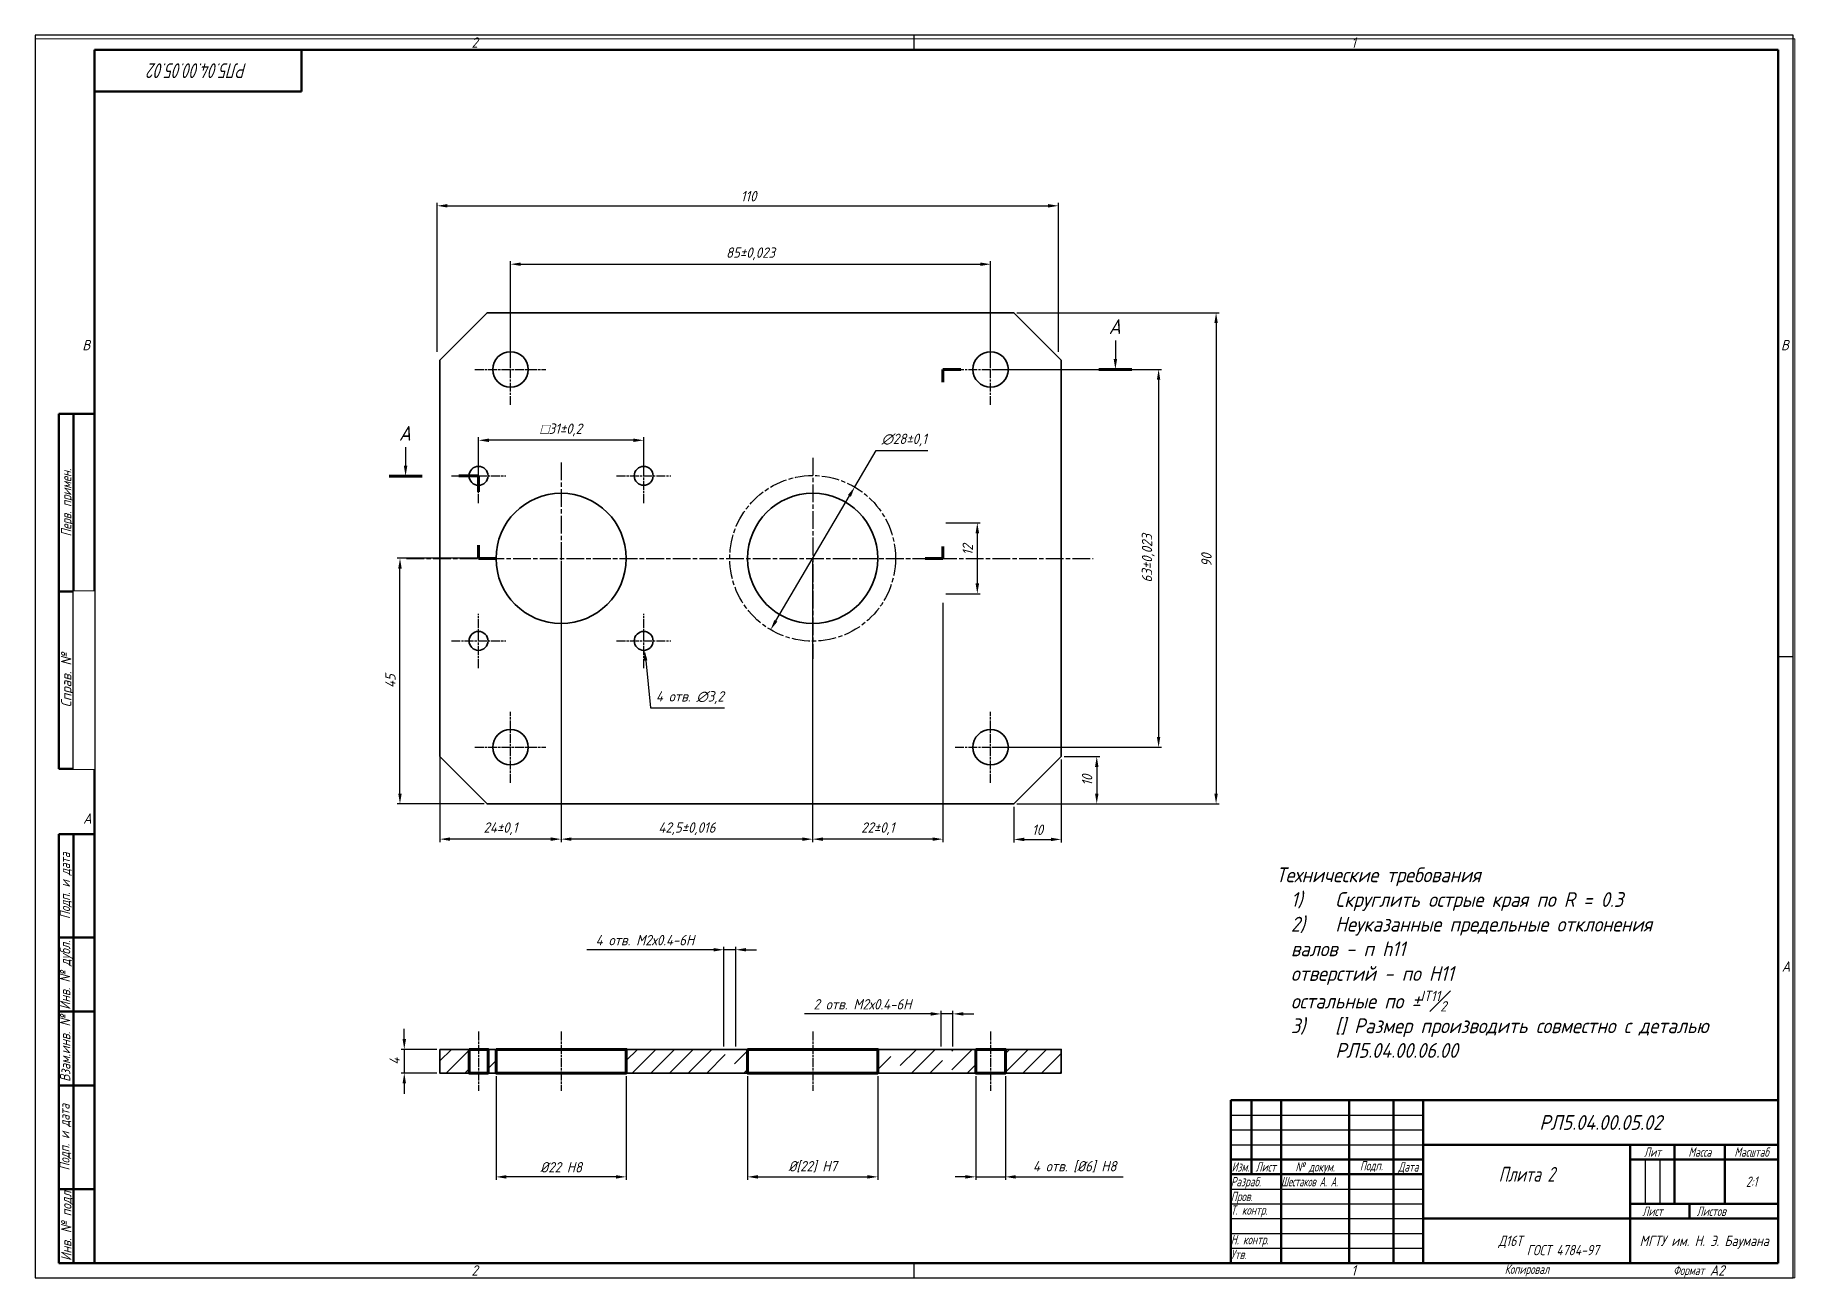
# Paper-space layout 'Лист1' of a CAD drawing. Header units: millimetres. Extents: x 0 to 595, y 0 to 420.
# The model-space entities are those that its viewports show. They can reach past a viewport. Long polylines and large blocks are cut down to what shows.
import ezdxf
from ezdxf.enums import TextEntityAlignment as Align

# ---------------------------------------------------------------- set-up
doc = ezdxf.new("R2010")
doc.units = ezdxf.units.MM
doc.set_wipeout_variables(frame=1)
doc.linetypes.add('AM_ISO08W050', pattern=[18, 12, -1.5, 3, -1.5])
doc.linetypes.add('AM_ISO08W050x2', pattern=[9, 6, -0.75, 1.5, -0.75])
for name, color, linetype, lineweight in [('AM_5', 3, 'Continuous', 25), ('AM_7', 4, 'AM_ISO08W050', 25), ('AM_8', 1, 'Continuous', 25), ('AM_BOR', 7, 'Continuous', 50), ('основные', 7, 'Continuous', 35), ('оч жирные', 7, 'Continuous', 70)]:
    doc.layers.add(name, color=color, linetype=linetype, lineweight=lineweight)
doc.layers.add('AM_VIEWS', color=1, linetype='Continuous', lineweight=25, plot=False)
doc.styles.add('ACGOSTTS', font='geniso.shx', dxfattribs={"oblique": 15})
doc.styles.get("Standard").update_dxf_attribs({"font": 'geniso.shx', "oblique": 15})
doc.dimstyles.new('AM_GOST$0', dxfattribs={"dimtxt": 3.5, "dimasz": 3.5, "dimexe": 1, "dimexo": 1, "dimgap": 1.5, "dimtad": 1, "dimtoh": 1, "dimtxsty": 'Standard', "dimcen": 0, "dimclrd": 256, "dimclre": 256, "dimclrt": 2, "dimadec": 0, "dimazin": 2, "dimtp": 0.1, "dimtm": 0.1, "dimtfac": 0.71, "dimtmove": 0, "dimatfit": 3, "dimfxl": 1, "dimtolj": 1, "dimlwd": -1, "dimlwe": -1, "dimarcsym": 1})
doc.dimstyles.new('AM_GOST$3', dxfattribs={"dimtxt": 3.5, "dimasz": 3.5, "dimexe": 1, "dimexo": 1, "dimgap": 1.5, "dimtad": 1, "dimtoh": 1, "dimtxsty": 'Standard', "dimcen": 0, "dimclrd": 256, "dimclre": 256, "dimclrt": 2, "dimadec": 0, "dimazin": 2, "dimtp": 0.1, "dimtm": 0.1, "dimtfac": 0.71, "dimtdec": 3, "dimtofl": 0, "dimtmove": 0, "dimatfit": 2, "dimfxl": 1, "dimtolj": 1, "dimlwd": -1, "dimlwe": -1, "dimarcsym": 1})

# ---------------------------------------------------------------- blocks, each defined once
blk = doc.blocks.new('GOST_A2_LANDSCAPE')
at = {"layer": 'AM_BOR', "color": 1, "lineweight": 25}
for p, q in [((594, 420), (0, 420)), ((0, 420), (0, 0)), ((297, 415), (297, 420)), ((594, 0), (594, 420)), ((15, 210), (20, 210)), ((589, 210), (594, 210)), ((0, 0), (594, 0)), ((297, 0), (297, 5))]:
    blk.add_line(p, q, dxfattribs=at)
at = {"layer": 'AM_BOR', "color": 7, "lineweight": 50}
for p, q in [((589, 415), (20, 415)), ((20, 415), (20, 5)), ((589, 5), (589, 415)), ((20, 5), (589, 5))]:
    blk.add_line(p, q, dxfattribs=at)
at = {"layer": 'AM_BOR', "color": 1, "lineweight": 25, "style": 'ACGOSTTS', "oblique": 15}
for s, p in [('2', (148.5, 417.5)), ('1', (445.5, 417.5)), ('2', (148.5, 2.5)), ('1', (445.5, 2.5))]:
    blk.add_text(s, height=3.5, dxfattribs=at).set_placement(p, align=Align.MIDDLE_CENTER)
for s, p in [('B', (15.93, 313.5)), ('B', (589.93, 313.5)), ('A', (16.21, 153.5)), ('A', (590.21, 103.5))]:
    blk.add_text(s, height=3.5, dxfattribs=at).set_placement(p)
blk = doc.blocks.new('GOST_FORM1')
at = {"layer": 'AM_BOR', "color": 7, "lineweight": 50}
for p, q in [((-185, 0), (-185, 55)), ((-185, 55), (0, 55)), ((-178, 55), (-178, 30)), ((-168, 55), (-168, 0)), ((-145, 55), (-145, 0)), ((-130, 55), (-130, 0)), ((-120, 55), (-120, 0)), ((0, 55), (0, 0)), ((-120, 40), (0, 40)), ((-50, 40), (-50, 0)), ((-35, 40), (-35, 20)), ((-18, 40), (-18, 20)), ((-185, 35), (-120, 35)), ((-185, 30), (-120, 30)), ((-50, 35), (0, 35)), ((-50, 20), (0, 20)), ((-30, 20), (-30, 15)), ((-120, 15), (0, 15)), ((0, 0), (-185, 0))]:
    blk.add_line(p, q, dxfattribs=at)
at = {"layer": 'AM_BOR', "color": 1, "lineweight": 25}
for p, q in [((-185, 50), (-120, 50)), ((-185, 45), (-120, 45)), ((-185, 40), (-120, 40)), ((-45, 35), (-45, 20)), ((-40, 35), (-40, 20)), ((-185, 25), (-120, 25)), ((-185, 20), (-120, 20)), ((-185, 15), (-120, 15)), ((-185, 10), (-120, 10)), ((-185, 5), (-120, 5))]:
    blk.add_line(p, q, dxfattribs=at)
at = {"layer": 'AM_BOR', "color": 1, "lineweight": 25, "style": 'ACGOSTTS', "oblique": 15, "width": 0.8}
for s, p in [('Лит', (-42.5, 37.5)), ('Масса', (-26.5, 37.5)), ('Масштаб', (-9, 37.5)), ('Изм.', (-181.7, 32.5)), ('Лист', (-173.2, 32.5)), ('№ докум.', (-156.5, 32.5)), ('Подп.', (-137.5, 32.9)), ('Дата', (-125, 32.5)), ('Лист', (-42.5, 17.5)), ('Листов', (-22.62, 17.5)), ('Копировал', (-84.92, -2.1))]:
    blk.add_text(s, height=3.17, dxfattribs=at).set_placement(p, align=Align.MIDDLE_CENTER)
for s, p in [('Разраб.', (-185, 27.5)), ('Пров.', (-185, 22.5)), ('Т. контр.', (-185, 17.9)), ('Н. контр.', (-185, 7.9)), ('Утв.', (-185, 2.9))]:
    blk.add_text(s, height=3.17, dxfattribs=at).set_placement(p, align=Align.MIDDLE_LEFT)
blk.add_text('Формат', height=3.17, dxfattribs=at).set_placement((-25, -2.5), align=Align.MIDDLE_RIGHT)
at = {"layer": 'AM_BOR', "color": 2, "lineweight": 25, "style": 'ACGOSTTS', "oblique": 15}
for tag, height, p in [('GEN-TITLE-PARTNO{23}', 5, (-60, 47.5)), ('GEN-TITLE-CMPNY{13}', 3.5, (-25, 7.5))]:
    blk.add_attdef(tag, text='', height=height, dxfattribs=at).set_placement(p, align=Align.MIDDLE_CENTER)
at = {"layer": 'AM_BOR', "color": 2, "lineweight": 25, "style": 'ACGOSTTS', "oblique": 15, "width": 0.8}
for tag, height, p in [('GEN-TITLE-DES1{13}', 5, (-85, 30)), ('GEN-TITLE-LIT1{1}', 3.5, (-47.9, 27.5)), ('GEN-TITLE-LIT2{1.1}', 3.5, (-42.9, 27.5)), ('GEN-TITLE-LIT3{1.1}', 3.5, (-37.9, 27.5)), ('GEN-TITLE-WT{4}', 3.5, (-27, 27.5)), ('GEN-TITLE-SCA{6}', 3.5, (-9, 27.5)), ('GEN-TITLE-DES2{21}', 3.17, (-85, 19.5)), ('GEN-TITLE-SHEET{2.2}', 3.17, (-34.5, 17.5)), ('GEN-TITLE-NUMSHTS{5}', 3.17, (-9.12, 17.5))]:
    blk.add_attdef(tag, text='', height=height, dxfattribs=at).set_placement(p, align=Align.MIDDLE_CENTER)
at = {"layer": 'AM_BOR', "color": 2, "lineweight": 25, "style": 'ACGOSTTS', "oblique": 15}
for tag, height, width, p in [('GEN-TITLE-NAME{6.5}', 3.17, 0.8, (-168, 27.5)), ('GEN-TITLE-CHKM{6.5}', 3.17, 0.8, (-168, 22.5)), ('GEN-TITLE-ENG{6.5}', 3.17, 0.8, (-168, 17.5)), ('GEN-TITLE-AUTH{6.5}', 3.17, 0.8, (-168, 12.5)), ('GEN-TITLE-APPD{6.5}', 3.17, 0.8, (-168, 7.5)), ('GEN-TITLE-MAT2{9}', 3.5, 0.9, (-85, 9.25)), ('GEN-TITLE-MAT3{9}', 3.5, 0.9, (-85, 4.37)), ('GEN-TITLE-APPM{6.5}', 3.17, 0.8, (-168, 2.5))]:
    blk.add_attdef(tag, text='', height=height, dxfattribs=dict(at, width=width)).set_placement(p, align=Align.MIDDLE_LEFT)
at = {"layer": 'AM_BOR', "color": 1, "lineweight": 25, "style": 'ACGOSTTS', "oblique": 15, "width": 0.8}
blk.add_attdef('GEN-TITLE-AUTHT{5}', text='', height=3.17, dxfattribs=at).set_placement((-185, 12.9), align=Align.MIDDLE_LEFT)
at = {"layer": 'AM_BOR', "color": 2, "lineweight": 25, "style": 'ACGOSTTS', "oblique": 15, "width": 0.9}
blk.add_attdef('GEN-TITLE-MAT1{9}', text='', height=3.5, dxfattribs=at).set_placement((-86.5, 7.5), align=Align.MIDDLE_RIGHT)
at = {"layer": 'AM_BOR', "color": 2, "lineweight": 25, "style": 'ACGOSTTS', "oblique": 15}
blk.add_attdef('GEN-TITLE-SIZ{15.7}', text='', height=3.5, dxfattribs=at).set_placement((-23.1, -2.5), align=Align.MIDDLE_LEFT)
blk = doc.blocks.new('GOST_EXT12')
at = {"layer": 'AM_BOR', "color": 7, "lineweight": 50, "ltscale": 0.3}
for p, q in [((0, 287), (-12, 287)), ((-12, 287), (-12, 167)), ((-7, 167), (-7, 287)), ((0, 167), (0, 287)), ((-12, 227), (0, 227)), ((-12, 167), (0, 167))]:
    blk.add_line(p, q, dxfattribs=at)
at = {"layer": 'AM_BOR', "color": 7, "lineweight": 50}
for p, q in [((0, 145), (-12, 145)), ((-12, 145), (-12, 110)), ((-12, 0), (-12, 145)), ((-7, 0), (-7, 145)), ((0, 145), (0, 0)), ((0, 110), (-12, 110)), ((-12, 110), (-12, 85)), ((0, 85), (-12, 85)), ((-12, 85), (-12, 60)), ((0, 60), (-12, 60)), ((-12, 60), (-12, 25)), ((0, 25), (-12, 25)), ((-12, 25), (-12, 0)), ((0, 0), (-12, 0))]:
    blk.add_line(p, q, dxfattribs=at)
at = {"layer": 'AM_BOR', "color": 1, "lineweight": 25, "style": 'ACGOSTTS', "oblique": 15}
for s, width, p in [('Перв. примен.', 0.821392, (-9.5, 257)), ('Подп. и дата', 0.842977, (-9.95, 127.5)), ('Инв. № дубл.', 0.891828, (-9.9, 97.31)), ('Взам.инв. №', 0.899981, (-9.9, 72.5)), ('Подп. и дата', 0.842977, (-10.13, 42.5)), ('Инв. № подл', 0.910904, (-9.5, 12.5))]:
    blk.add_text(s, height=3.5, rotation=90, dxfattribs=dict(at, width=width)).set_placement(p, align=Align.MIDDLE_CENTER)
blk.add_text('Справ. №', height=3.5, rotation=90, dxfattribs=at).set_placement((-9.5, 197), align=Align.MIDDLE_CENTER)
at = {"layer": 'AM_BOR', "color": 2, "lineweight": 25, "style": 'ACGOSTTS', "oblique": 15, "width": 0.8}
for tag, p in [('GEN-TITLE-FREF{16}', (-3.5, 257)), ('GEN-TITLE-RPARTNO{16}', (-3.5, 197)), ('GEN-TITLE-SDT2{10}', (-3.5, 127.5)), ('GEN-TITLE-CSTKN{7}', (-3.5, 97.5)), ('GEN-TITLE-RSTKN{7}', (-3.5, 72.5)), ('GEN-TITLE-SDT1{10}', (-3.5, 42.5)), ('GEN-TITLE-STKN{7}', (-3.5, 12.5))]:
    blk.add_attdef(tag, text='', height=3.17, rotation=90, dxfattribs=at).set_placement(p, align=Align.MIDDLE_CENTER)
blk.add_wipeout([(-7, 227), (-7, 167), (0, 167), (0, 227)])
blk = doc.blocks.new('GOST_EXT3_L')
at = {"layer": 'AM_BOR', "color": 7, "lineweight": 50}
for p, q in [((0, 0), (70, 0)), ((0, -14), (0, 0)), ((70, 0), (70, -14)), ((70, -14), (0, -14))]:
    blk.add_line(p, q, dxfattribs=at)
at = {"layer": 'AM_BOR', "color": 2, "lineweight": 25, "style": 'ACGOSTTS', "oblique": 15, "width": 0.8}
blk.add_attdef('GEN-TITLE-PARTNO{11.7}', text='', height=5, rotation=180, dxfattribs=at).set_placement((35, -7), align=Align.MIDDLE_CENTER)
blk = doc.blocks.new('*D21')
at = {"layer": 'AM_5', "linetype": 'ByBlock', "transparency": 16777216}
for p, q in [((331.72, 326.18), (400.04, 326.18)), ((399.04, 322.68), (399.04, 163.68)), ((331.72, 160.18), (400.04, 160.18))]:
    blk.add_line(p, q, dxfattribs=at)
at = {"layer": 'AM_5', "transparency": 16777216}
for points in [[(398.46, 322.68), (399.63, 322.68), (399.04, 326.18)], [(398.46, 163.68), (399.63, 163.68), (399.04, 160.18)]]:
    blk.add_solid(points, dxfattribs=at)
at = {"layer": 'Defpoints', "color": 0, "transparency": 16777216}
for p in [(330.72, 326.18), (330.72, 160.18), (399.04, 160.18)]:
    blk.add_point(p, dxfattribs=at)
at = {"layer": 'AM_5', "color": 2, "transparency": 16777216, "insert": (395.79, 242.58), "char_height": 3.5, "attachment_point": 5, "rotation": 90}
blk.add_mtext('\\A1;90', dxfattribs=at)
blk = doc.blocks.new('*D22')
at = {"layer": 'AM_5', "linetype": 'ByBlock', "transparency": 16777216}
for p, q in [((135.8, 313.03), (135.8, 363.33)), ((345.8, 313.03), (345.8, 363.33)), ((139.3, 362.33), (342.3, 362.33))]:
    blk.add_line(p, q, dxfattribs=at)
at = {"layer": 'AM_5', "transparency": 16777216}
for points in [[(139.3, 362.92), (139.3, 361.75), (135.8, 362.33)], [(342.3, 362.92), (342.3, 361.75), (345.8, 362.33)]]:
    blk.add_solid(points, dxfattribs=at)
at = {"layer": 'Defpoints', "color": 0, "transparency": 16777216}
for p in [(345.8, 362.33), (135.8, 312.03), (345.8, 312.03)]:
    blk.add_point(p, dxfattribs=at)
at = {"layer": 'AM_5', "color": 2, "transparency": 16777216, "insert": (241.07, 365.58), "char_height": 3.5, "attachment_point": 5}
blk.add_mtext('\\A1;110', dxfattribs=at)
blk = doc.blocks.new('*D23')
at = {"layer": 'AM_5', "linetype": 'ByBlock', "transparency": 16777216}
for p, q in [((149.82, 272.08), (149.82, 284.08)), ((202.12, 283.08), (153.32, 283.08)), ((205.62, 272.08), (205.62, 284.08))]:
    blk.add_line(p, q, dxfattribs=at)
at = {"layer": 'AM_5', "transparency": 16777216}
for points in [[(153.32, 283.66), (153.32, 282.49), (149.82, 283.08)], [(202.12, 283.66), (202.12, 282.49), (205.62, 283.08)]]:
    blk.add_solid(points, dxfattribs=at)
at = {"layer": 'Defpoints', "color": 0, "transparency": 16777216}
for p in [(149.82, 283.08), (149.82, 271.08), (205.62, 271.08)]:
    blk.add_point(p, dxfattribs=at)
at = {"layer": 'AM_5', "color": 2, "transparency": 16777216, "insert": (177.72, 286.59), "char_height": 3.5, "attachment_point": 5}
blk.add_mtext('\\A1;{\\Famgdt|c204;o}31{}{\\C2;%%p0,2}', dxfattribs=at)
blk = doc.blocks.new('*D24')
at = {"layer": 'AM_5', "linetype": 'ByBlock', "transparency": 16777216}
for p, q in [((151.72, 243.18), (122.27, 243.18)), ((123.27, 163.68), (123.27, 239.68)), ((151.72, 160.18), (122.27, 160.18))]:
    blk.add_line(p, q, dxfattribs=at)
at = {"layer": 'AM_5', "transparency": 16777216}
for points in [[(122.68, 239.68), (123.85, 239.68), (123.27, 243.18)], [(122.68, 163.68), (123.85, 163.68), (123.27, 160.18)]]:
    blk.add_solid(points, dxfattribs=at)
at = {"layer": 'Defpoints', "color": 0, "transparency": 16777216}
for p in [(123.27, 243.18), (152.72, 243.18), (152.72, 160.18)]:
    blk.add_point(p, dxfattribs=at)
at = {"layer": 'AM_5', "color": 2, "transparency": 16777216, "insert": (120.02, 201.68), "char_height": 3.5, "attachment_point": 5, "rotation": 90}
blk.add_mtext('\\A1;45', dxfattribs=at)
blk = doc.blocks.new('*D25')
at = {"layer": 'AM_5', "linetype": 'ByBlock', "transparency": 16777216}
for p, q in [((136.72, 242.18), (136.72, 147.27)), ((177.72, 242.18), (177.72, 147.27)), ((174.22, 148.27), (140.22, 148.27))]:
    blk.add_line(p, q, dxfattribs=at)
at = {"layer": 'AM_5', "transparency": 16777216}
for points in [[(140.22, 148.85), (140.22, 147.68), (136.72, 148.27)], [(174.22, 148.85), (174.22, 147.68), (177.72, 148.27)]]:
    blk.add_solid(points, dxfattribs=at)
at = {"layer": 'Defpoints', "color": 0, "transparency": 16777216}
for p in [(136.72, 243.18), (177.72, 243.18), (136.72, 148.27)]:
    blk.add_point(p, dxfattribs=at)
at = {"layer": 'AM_5', "color": 2, "transparency": 16777216, "insert": (157.22, 151.78), "char_height": 3.5, "attachment_point": 5}
blk.add_mtext('\\A1;24{}{\\C2;%%p0,1}', dxfattribs=at)
blk = doc.blocks.new('*D26')
at = {"layer": 'AM_5', "linetype": 'ByBlock', "transparency": 16777216}
for p, q in [((177.72, 242.18), (177.72, 147.27)), ((262.72, 242.18), (262.72, 147.27)), ((259.22, 148.27), (181.22, 148.27))]:
    blk.add_line(p, q, dxfattribs=at)
at = {"layer": 'AM_5', "transparency": 16777216}
for points in [[(181.22, 148.85), (181.22, 147.68), (177.72, 148.27)], [(259.22, 148.85), (259.22, 147.68), (262.72, 148.27)]]:
    blk.add_solid(points, dxfattribs=at)
at = {"layer": 'Defpoints', "color": 0, "transparency": 16777216}
for p in [(177.72, 243.18), (262.72, 243.18), (177.72, 148.27)]:
    blk.add_point(p, dxfattribs=at)
at = {"layer": 'AM_5', "color": 2, "transparency": 16777216, "insert": (220.22, 151.78), "char_height": 3.5, "attachment_point": 5}
blk.add_mtext('\\A1;42,5{}{\\C2;%%p0,016}', dxfattribs=at)
blk = doc.blocks.new('*D27')
at = {"layer": 'AM_5', "linetype": 'ByBlock', "transparency": 16777216}
for p, q in [((276.93, 267.31), (284.19, 279.64)), ((284.19, 279.64), (301.63, 279.64)), ((250.3, 222.06), (275.15, 264.29))]:
    blk.add_line(p, q, dxfattribs=at)
at = {"layer": 'AM_5', "transparency": 16777216}
for points in [[(274.65, 264.59), (275.65, 263.99), (276.93, 267.31)], [(249.79, 222.36), (250.8, 221.77), (248.52, 219.05)]]:
    blk.add_solid(points, dxfattribs=at)
at = {"layer": 'Defpoints', "color": 0, "transparency": 16777216}
for p in [(276.93, 267.31), (248.52, 219.05)]:
    blk.add_point(p, dxfattribs=at)
at = {"layer": 'AM_5', "color": 2, "transparency": 16777216, "insert": (293.66, 283.16), "char_height": 3.5, "attachment_point": 5}
blk.add_mtext('\\A1;∅28{}{\\C2;%%p0,1}', dxfattribs=at)
blk = doc.blocks.new('*D28')
at = {"layer": 'AM_5', "linetype": 'ByBlock', "transparency": 16777216}
for p, q in [((262.72, 228.18), (262.72, 147.27)), ((306.72, 228.18), (306.72, 147.27)), ((303.22, 148.27), (266.22, 148.27))]:
    blk.add_line(p, q, dxfattribs=at)
at = {"layer": 'AM_5', "transparency": 16777216}
for points in [[(266.22, 148.85), (266.22, 147.68), (262.72, 148.27)], [(303.22, 148.85), (303.22, 147.68), (306.72, 148.27)]]:
    blk.add_solid(points, dxfattribs=at)
at = {"layer": 'Defpoints', "color": 0, "transparency": 16777216}
for p in [(262.72, 229.18), (306.72, 229.18), (262.72, 148.27)]:
    blk.add_point(p, dxfattribs=at)
at = {"layer": 'AM_5', "color": 2, "transparency": 16777216, "insert": (284.72, 151.78), "char_height": 3.5, "attachment_point": 5}
blk.add_mtext('\\A1;22{}{\\C2;%%p0,1}', dxfattribs=at)
blk = doc.blocks.new('*D29')
at = {"layer": 'AM_5', "linetype": 'ByBlock', "transparency": 16777216}
for p, q in [((160.6, 308.03), (160.6, 343.59)), ((164.1, 342.59), (319.35, 342.59)), ((322.85, 308.03), (322.85, 343.59))]:
    blk.add_line(p, q, dxfattribs=at)
at = {"layer": 'AM_5', "transparency": 16777216}
for points in [[(164.1, 343.17), (164.1, 342.01), (160.6, 342.59)], [(319.35, 343.17), (319.35, 342.01), (322.85, 342.59)]]:
    blk.add_solid(points, dxfattribs=at)
at = {"layer": 'Defpoints', "color": 0, "transparency": 16777216}
for p in [(322.85, 342.59), (160.6, 307.03), (322.85, 307.03)]:
    blk.add_point(p, dxfattribs=at)
at = {"layer": 'AM_5', "color": 2, "transparency": 16777216, "insert": (241.72, 346.1), "char_height": 3.5, "attachment_point": 5}
blk.add_mtext('\\A1;85{}{\\C2;%%p0,023}', dxfattribs=at)
blk = doc.blocks.new('*D30')
at = {"layer": 'AM_5', "linetype": 'ByBlock', "transparency": 16777216}
for p, q in [((323.85, 307.03), (380.62, 307.03)), ((379.62, 303.53), (379.62, 182.83)), ((323.85, 179.33), (380.62, 179.33))]:
    blk.add_line(p, q, dxfattribs=at)
at = {"layer": 'AM_5', "transparency": 16777216}
for points in [[(379.04, 303.53), (380.2, 303.53), (379.62, 307.03)], [(379.04, 182.83), (380.2, 182.83), (379.62, 179.33)]]:
    blk.add_solid(points, dxfattribs=at)
at = {"layer": 'Defpoints', "color": 0, "transparency": 16777216}
for p in [(322.85, 307.03), (322.85, 179.33), (379.62, 179.33)]:
    blk.add_point(p, dxfattribs=at)
at = {"layer": 'AM_5', "color": 2, "transparency": 16777216, "insert": (376.11, 243.18), "char_height": 3.5, "attachment_point": 5, "rotation": 90}
blk.add_mtext('\\A1;63{}{\\C2;%%p0,023}', dxfattribs=at)
blk = doc.blocks.new('*D31')
at = {"layer": 'AM_5', "linetype": 'ByBlock', "transparency": 16777216}
for p, q in [((307.72, 255.18), (319.36, 255.18)), ((318.36, 251.68), (318.36, 234.68)), ((307.72, 231.18), (319.36, 231.18))]:
    blk.add_line(p, q, dxfattribs=at)
at = {"layer": 'AM_5', "transparency": 16777216}
for points in [[(317.78, 251.68), (318.95, 251.68), (318.36, 255.18)], [(317.78, 234.68), (318.95, 234.68), (318.36, 231.18)]]:
    blk.add_solid(points, dxfattribs=at)
at = {"layer": 'Defpoints', "color": 0, "transparency": 16777216}
for p in [(306.72, 255.18), (306.72, 231.18), (318.36, 231.18)]:
    blk.add_point(p, dxfattribs=at)
at = {"layer": 'AM_5', "color": 2, "transparency": 16777216, "insert": (315.11, 246.06), "char_height": 3.5, "attachment_point": 5, "rotation": 90}
blk.add_mtext('\\A1;12', dxfattribs=at)
blk = doc.blocks.new('*D32')
at = {"layer": 'AM_5', "linetype": 'ByBlock', "transparency": 16777216}
for p, q in [((155.72, 68.2), (155.72, 33.12)), ((199.72, 68.2), (199.72, 33.12)), ((196.22, 34.12), (159.22, 34.12))]:
    blk.add_line(p, q, dxfattribs=at)
at = {"layer": 'AM_5', "transparency": 16777216}
for points in [[(159.22, 34.7), (159.22, 33.53), (155.72, 34.12)], [(196.22, 34.7), (196.22, 33.53), (199.72, 34.12)]]:
    blk.add_solid(points, dxfattribs=at)
at = {"layer": 'Defpoints', "color": 0, "transparency": 16777216}
for p in [(155.72, 69.2), (199.72, 69.2), (155.72, 34.12)]:
    blk.add_point(p, dxfattribs=at)
at = {"layer": 'AM_5', "color": 2, "transparency": 16777216, "insert": (177.72, 37.37), "char_height": 3.5, "attachment_point": 5}
blk.add_mtext('\\A1;%%C22{}{\\C2; H8}', dxfattribs=at)
blk = doc.blocks.new('*D34')
at = {"layer": 'AM_5', "linetype": 'ByBlock', "transparency": 16777216}
for p, q in [((240.72, 68.2), (240.72, 33.12)), ((284.72, 68.2), (284.72, 33.12)), ((244.22, 34.12), (281.22, 34.12))]:
    blk.add_line(p, q, dxfattribs=at)
at = {"layer": 'AM_5', "transparency": 16777216}
for points in [[(244.22, 34.7), (244.22, 33.53), (240.72, 34.12)], [(281.22, 34.7), (281.22, 33.53), (284.72, 34.12)]]:
    blk.add_solid(points, dxfattribs=at)
at = {"layer": 'Defpoints', "color": 0, "transparency": 16777216}
for p in [(240.72, 69.2), (284.72, 69.2), (284.72, 34.12)]:
    blk.add_point(p, dxfattribs=at)
at = {"layer": 'AM_5', "color": 2, "transparency": 16777216, "insert": (262.72, 37.54), "char_height": 3.5, "attachment_point": 5}
blk.add_mtext('\\A1;%%C[22]{}{\\C2; H7}', dxfattribs=at)
blk = doc.blocks.new('*D35')
at = {"layer": 'AM_5', "linetype": 'ByBlock', "transparency": 16777216}
for p, q in [((317.85, 68.2), (317.85, 33.12)), ((327.85, 68.2), (327.85, 33.12)), ((314.35, 34.12), (310.85, 34.12)), ((317.85, 34.12), (327.85, 34.12)), ((331.35, 34.12), (367.67, 34.12))]:
    blk.add_line(p, q, dxfattribs=at)
at = {"layer": 'AM_5', "transparency": 16777216}
for points in [[(314.35, 34.7), (314.35, 33.53), (317.85, 34.12)], [(331.35, 34.7), (331.35, 33.53), (327.85, 34.12)]]:
    blk.add_solid(points, dxfattribs=at)
at = {"layer": 'Defpoints', "color": 0, "transparency": 16777216}
for p in [(317.85, 69.2), (327.85, 69.2), (327.85, 34.12)]:
    blk.add_point(p, dxfattribs=at)
at = {"layer": 'AM_5', "color": 2, "transparency": 16777216, "insert": (351.26, 37.54), "char_height": 3.5, "attachment_point": 5}
blk.add_mtext('\\A1;4 отв. [%%C6]{}{\\C2; H8}{{}} ', dxfattribs=at)
blk = doc.blocks.new('*D36')
at = {"layer": 'AM_5', "linetype": 'ByBlock', "transparency": 16777216}
for p, q in [((206.3, 208.61), (207.93, 192.61)), ((207.93, 192.61), (232.98, 192.61))]:
    blk.add_line(p, q, dxfattribs=at)
at = {"layer": 'AM_5', "transparency": 16777216}
blk.add_solid([(206.88, 208.67), (205.72, 208.55), (205.95, 212.09)], dxfattribs=at)
at = {"layer": 'Defpoints', "color": 0, "transparency": 16777216}
for p in [(205.3, 218.46), (205.95, 212.09)]:
    blk.add_point(p, dxfattribs=at)
at = {"layer": 'AM_5', "color": 2, "transparency": 16777216, "insert": (221.21, 196.12), "char_height": 3.5, "attachment_point": 5}
blk.add_mtext('\\A1;4 отв. ∅3,2', dxfattribs=at)
blk = doc.blocks.new('*D37')
at = {"layer": 'AM_5', "linetype": 'ByBlock', "transparency": 16777216}
for p, q in [((124.72, 80.7), (124.72, 84.2)), ((135.72, 77.2), (123.72, 77.2)), ((124.72, 77.2), (124.72, 69.2)), ((135.72, 69.2), (123.72, 69.2)), ((124.72, 65.7), (124.72, 62.2))]:
    blk.add_line(p, q, dxfattribs=at)
at = {"layer": 'AM_5', "transparency": 16777216}
for points in [[(124.14, 80.7), (125.31, 80.7), (124.72, 77.2)], [(124.14, 65.7), (125.31, 65.7), (124.72, 69.2)]]:
    blk.add_solid(points, dxfattribs=at)
at = {"layer": 'Defpoints', "color": 0, "transparency": 16777216}
for p in [(136.72, 77.2), (124.72, 69.2), (136.72, 69.2)]:
    blk.add_point(p, dxfattribs=at)
at = {"layer": 'AM_5', "color": 2, "transparency": 16777216, "insert": (121.47, 73.2), "char_height": 3.5, "attachment_point": 5, "rotation": 90}
blk.add_mtext('\\A1;4', dxfattribs=at)
blk = doc.blocks.new('*D38')
at = {"layer": 'AM_5', "linetype": 'ByBlock', "transparency": 16777216}
for p, q in [((347.72, 176.18), (359.72, 176.18)), ((358.72, 172.68), (358.72, 163.68)), ((347.72, 160.18), (359.72, 160.18))]:
    blk.add_line(p, q, dxfattribs=at)
at = {"layer": 'AM_5', "transparency": 16777216}
for points in [[(358.14, 172.68), (359.31, 172.68), (358.72, 176.18)], [(358.14, 163.68), (359.31, 163.68), (358.72, 160.18)]]:
    blk.add_solid(points, dxfattribs=at)
at = {"layer": 'Defpoints', "color": 0, "transparency": 16777216}
for p in [(346.72, 176.18), (346.72, 160.18), (358.72, 160.18)]:
    blk.add_point(p, dxfattribs=at)
at = {"layer": 'AM_5', "color": 2, "transparency": 16777216, "insert": (355.47, 168.18), "char_height": 3.5, "attachment_point": 5, "rotation": 90}
blk.add_mtext('\\A1;10', dxfattribs=at)
blk = doc.blocks.new('*D39')
at = {"layer": 'AM_5', "linetype": 'ByBlock', "transparency": 16777216}
for p, q in [((346.72, 175.18), (346.72, 147.18)), ((330.72, 159.18), (330.72, 147.18)), ((334.22, 148.18), (343.22, 148.18))]:
    blk.add_line(p, q, dxfattribs=at)
at = {"layer": 'AM_5', "transparency": 16777216}
for points in [[(334.22, 148.76), (334.22, 147.59), (330.72, 148.18)], [(343.22, 148.76), (343.22, 147.59), (346.72, 148.18)]]:
    blk.add_solid(points, dxfattribs=at)
at = {"layer": 'Defpoints', "color": 0, "transparency": 16777216}
for p in [(346.72, 176.18), (330.72, 160.18), (346.72, 148.18)]:
    blk.add_point(p, dxfattribs=at)
at = {"layer": 'AM_5', "color": 2, "transparency": 16777216, "insert": (338.72, 151.43), "char_height": 3.5, "attachment_point": 5}
blk.add_mtext('\\A1;10', dxfattribs=at)
blk = doc.blocks.new('*D40')
at = {"layer": 'AM_5', "linetype": 'ByBlock', "transparency": 16777216}
for p, q in [((229.22, 110.88), (186.37, 110.88)), ((232.72, 78.2), (232.72, 111.88)), ((236.72, 110.88), (232.72, 110.88)), ((236.72, 78.2), (236.72, 111.88)), ((240.22, 110.88), (243.72, 110.88))]:
    blk.add_line(p, q, dxfattribs=at)
at = {"layer": 'AM_5', "transparency": 16777216}
for points in [[(229.22, 111.46), (229.22, 110.3), (232.72, 110.88)], [(240.22, 111.46), (240.22, 110.3), (236.72, 110.88)]]:
    blk.add_solid(points, dxfattribs=at)
at = {"layer": 'Defpoints', "color": 0, "transparency": 16777216}
for p in [(236.72, 110.88), (232.72, 77.2), (236.72, 77.2)]:
    blk.add_point(p, dxfattribs=at)
at = {"layer": 'AM_5', "color": 2, "transparency": 16777216, "insert": (206.04, 114.13), "char_height": 3.5, "attachment_point": 5}
blk.add_mtext('\\A1;4 отв. M2х0.4-6Н', dxfattribs=at)
blk = doc.blocks.new('*D41')
at = {"layer": 'AM_5', "linetype": 'ByBlock', "transparency": 16777216}
for p, q in [((302.64, 89.2), (259.94, 89.2)), ((306.14, 78.2), (306.14, 90.2)), ((310.14, 89.2), (306.14, 89.2)), ((310.14, 78.2), (310.14, 90.2)), ((313.64, 89.2), (317.14, 89.2))]:
    blk.add_line(p, q, dxfattribs=at)
at = {"layer": 'AM_5', "transparency": 16777216}
for points in [[(302.64, 89.78), (302.64, 88.62), (306.14, 89.2)], [(313.64, 89.78), (313.64, 88.62), (310.14, 89.2)]]:
    blk.add_solid(points, dxfattribs=at)
at = {"layer": 'Defpoints', "color": 0, "transparency": 16777216}
for p in [(306.14, 89.2), (306.14, 77.2), (310.14, 77.2)]:
    blk.add_point(p, dxfattribs=at)
at = {"layer": 'AM_5', "color": 2, "transparency": 16777216, "insert": (279.54, 92.45), "char_height": 3.5, "attachment_point": 5}
blk.add_mtext('\\A1;2 отв. M2х0.4-6Н', dxfattribs=at)

msp = doc.modelspace()

# ---------------------------------------------------------------- hatches: boundary and pattern name
at = {"layer": 'AM_8'}
h = msp.add_hatch(dxfattribs=at)
h.set_pattern_fill('ANSI31', color=256, scale=0.7)
h.paths.add_polyline_path([(172.67, 47.09), (167.72, 47.09), (167.72, 43.09), (172.67, 43.09)])
h.paths.add_polyline_path([(177.22, 47.09), (175.87, 47.09), (175.87, 43.09), (177.22, 43.09)])
h.paths.add_polyline_path([(215.93, 47.09), (199.22, 47.09), (199.22, 43.09), (215.93, 43.09)])
h.paths.add_polyline_path([(219.72, 47.09), (217.5, 47.09), (217.5, 43.09), (219.72, 43.09)])
h.paths.add_polyline_path([(243.93, 47.09), (241.72, 47.09), (241.72, 43.09), (243.93, 43.09)])
h.paths.add_polyline_path([(252.64, 47.09), (245.5, 47.09), (245.5, 43.09), (252.64, 43.09)])
h.paths.add_polyline_path([(258.28, 47.09), (254.21, 47.09), (254.21, 43.09), (258.28, 43.09)])
h.paths.add_polyline_path([(272.72, 47.09), (263.28, 47.09), (263.28, 43.09), (272.72, 43.09)])

# ---------------------------------------------------------------- linework, layer by layer
at = {"layer": 'AM_7', "linetype": 'AM_ISO08W050x2'}
for p, q in [((179.66, 156), (179.66, 168)), ((260.78, 156), (260.78, 168)), ((167.72, 149.65), (167.72, 161.5)), ((173.66, 162), (185.66, 162)), ((254.78, 162), (266.78, 162)), ((272.72, 149.65), (272.72, 161.5)), ((174.27, 139.42), (174.27, 148.62)), ((202.17, 139.42), (202.17, 148.62)), ((169.67, 144.02), (178.87, 144.02)), ((197.57, 144.02), (206.77, 144.02)), ((174.27, 111.52), (174.27, 120.72)), ((202.17, 111.52), (202.17, 120.72)), ((169.67, 116.12), (178.87, 116.12)), ((197.57, 116.12), (206.77, 116.12)), ((167.72, 98.65), (167.72, 110.5)), ((272.72, 98.65), (272.72, 110.5)), ((179.66, 92.15), (179.66, 104.15)), ((260.78, 92.15), (260.78, 104.15)), ((173.66, 98.15), (185.66, 98.15)), ((254.78, 98.15), (266.78, 98.15)), ((174.27, 50.09), (174.27, 40.09)), ((188.22, 50.09), (188.22, 40.09)), ((230.72, 50.09), (230.72, 40.09)), ((260.78, 50.09), (260.78, 40.09))]:
    msp.add_line(p, q, dxfattribs=at)
at = {"layer": 'AM_7'}
for p, q in [((188.22, 146.28), (188.22, 112.58)), ((230.72, 147.07), (230.72, 113.07)), ((162.1, 130.07), (278.11, 130.07))]:
    msp.add_line(p, q, dxfattribs=at)
msp.add_circle((230.72, 130.07), 14, dxfattribs=at)
at = {"layer": 'основные'}
for p, q in [((167.72, 163.57), (167.72, 96.57)), ((272.72, 163.57), (272.72, 96.57))]:
    msp.add_line(p, q, dxfattribs=at)
for points in [[(167.72, 163.57), (175.72, 171.57), (264.72, 171.57), (272.72, 163.57)], [(167.72, 112.57), (167.72, 147.57)], [(272.72, 147.57), (272.72, 112.57)], [(272.72, 96.57), (272.72, 96.57), (264.72, 88.57), (175.72, 88.57), (167.72, 96.57)]]:
    msp.add_lwpolyline(points, dxfattribs=at)
msp.add_lwpolyline([(167.72, 47.09), (272.72, 47.09), (272.72, 43.09), (167.72, 43.09)], close=True, dxfattribs=at)
for centre, radius in [((179.66, 162), 3), ((260.78, 162), 3), ((174.27, 144.02), 1.6), ((202.17, 144.02), 1.6), ((188.22, 130.07), 11), ((230.72, 130.07), 11), ((174.27, 116.12), 1.6), ((202.17, 116.12), 1.6), ((179.66, 98.15), 3), ((260.78, 98.15), 3)]:
    msp.add_circle(centre, radius, dxfattribs=at)
at = {"layer": 'оч жирные'}
for p, q in [((255.75, 162), (252.72, 162)), ((252.72, 162), (252.72, 159.84)), ((170.91, 144.02), (174.27, 144.02)), ((174.27, 144.02), (174.27, 141.32)), ((174.27, 130.07), (174.27, 132.3)), ((252.72, 130.07), (252.72, 132.07)), ((174.27, 130.07), (177.22, 130.07)), ((252.72, 130.07), (249.73, 130.07)), ((252.72, 130.07), (252.72, 130.07))]:
    msp.add_line(p, q, dxfattribs=at)
for points in [[(172.67, 47.09), (175.87, 47.09), (175.87, 43.09), (172.67, 43.09)], [(177.22, 47.09), (199.22, 47.09), (199.22, 43.09), (177.22, 43.09)], [(219.72, 47.09), (241.72, 47.09), (241.72, 43.09), (219.72, 43.09)], [(258.28, 47.09), (263.28, 47.09), (263.28, 43.09), (258.28, 43.09)]]:
    msp.add_lwpolyline(points, close=True, dxfattribs=at)

psp = doc.layouts.new('Лист1')

# ---------------------------------------------------------------- linework, layer by layer
at = {"layer": 'AM_5'}
for p, q in [((365.02, 316.845), (365.02, 310.526)), ((125.157, 280.796), (125.157, 274.477))]:
    psp.add_line(p, q, dxfattribs=at)
at = {"layer": 'AM_5', "linetype": 'Continuous'}
for points in [[(364.436, 310.526), (365.603, 310.526), (365.02, 307.026)], [(124.574, 274.477), (125.741, 274.477), (125.157, 270.977)]]:
    psp.add_trace(points, dxfattribs=at)
at = {"layer": 'оч жирные'}
for p, q in [((359.458, 307.026), (370.581, 307.026)), ((119.596, 270.977), (130.719, 270.977))]:
    psp.add_line(p, q, dxfattribs=at)

# ---------------------------------------------------------------- block references
at = {"layer": 'оч жирные', "lineweight": 0}
psp.add_blockref('GOST_A2_LANDSCAPE', (0, 0), dxfattribs=at)
psp.add_blockref('GOST_EXT3_L', (20, 415), dxfattribs=at).add_auto_attribs({'GEN-TITLE-PARTNO{11.7}': 'РЛ5.04.00.05.02'})
ref = psp.add_blockref('GOST_FORM1', (589, 5), dxfattribs=at)
ref.add_attrib('GEN-TITLE-DES1{13}', 'Плита 2', dxfattribs={"layer": 'AM_BOR', "color": 2, "lineweight": 25, "height": 5, "style": 'ACGOSTTS', "oblique": 15, "width": 0.8}).set_placement((504, 35), align=Align.MIDDLE_CENTER)
ref.add_attrib('GEN-TITLE-PARTNO{23}', 'РЛ5.04.00.05.02', dxfattribs={"layer": 'AM_BOR', "color": 2, "lineweight": 25, "height": 5, "style": 'ACGOSTTS', "oblique": 15}).set_placement((529, 52.5), align=Align.MIDDLE_CENTER)
ref.add_attrib('GEN-TITLE-MAT1{9}', 'Д16Т', dxfattribs={"layer": 'AM_BOR', "color": 2, "lineweight": 25, "height": 3.5, "style": 'ACGOSTTS', "oblique": 15, "width": 0.9}).set_placement((502.5, 12.5), align=Align.MIDDLE_RIGHT)
ref.add_attrib('GEN-TITLE-MAT2{9}', '%%u', dxfattribs={"layer": 'AM_BOR', "color": 2, "lineweight": 25, "height": 3.5, "style": 'ACGOSTTS', "oblique": 15, "width": 0.9}).set_placement((504, 14.25), align=Align.MIDDLE_LEFT)
ref.add_attrib('GEN-TITLE-MAT3{9}', 'ГОСТ 4784-97', dxfattribs={"layer": 'AM_BOR', "color": 2, "lineweight": 25, "height": 3.5, "style": 'ACGOSTTS', "oblique": 15, "width": 0.9}).set_placement((504, 9.367), align=Align.MIDDLE_LEFT)
ref.add_attrib('GEN-TITLE-SCA{6}', '2:1', dxfattribs={"layer": 'AM_BOR', "color": 2, "lineweight": 25, "height": 3.5, "style": 'ACGOSTTS', "oblique": 15, "width": 0.8}).set_placement((580, 32.5), align=Align.MIDDLE_CENTER)
ref.add_attrib('GEN-TITLE-CMPNY{13}', 'МГТУ им. Н. Э. Баумана', dxfattribs={"layer": 'AM_BOR', "color": 2, "lineweight": 25, "height": 3.5, "style": 'ACGOSTTS', "oblique": 15, "width": 0.924558}).set_placement((564, 12.5), align=Align.MIDDLE_CENTER)
ref.add_attrib('GEN-TITLE-NAME{6.5}', 'Шестаков А. А.', dxfattribs={"layer": 'AM_BOR', "color": 2, "lineweight": 25, "height": 3.17, "style": 'ACGOSTTS', "oblique": 15, "width": 0.716905}).set_placement((421, 32.5), align=Align.MIDDLE_LEFT)
ref.add_attrib('GEN-TITLE-SIZ{15.7}', 'A2', dxfattribs={"layer": 'AM_BOR', "color": 2, "lineweight": 25, "height": 3.5, "style": 'ACGOSTTS', "oblique": 15}).set_placement((565.9, 2.5), align=Align.MIDDLE_LEFT)

# ---------------------------------------------------------------- texts
at = {"layer": 'AM_5', "insert": (419.329, 138.695), "char_height": 5, "attachment_point": 1}
psp.add_mtext_dynamic_manual_height_columns('\\A1;Технические требования\\P\\pxi-3,l4,t4;1)^IСкруглить острые края по R = 0.3\\P2)^IНеуказанные предельные отклонения ^Jвалов - п h11^Jотверстий - по H11^Jостальные по %%P{\\H0.7x;\\SIT11#2;}\\P3)^I[] Размер производить совместно с деталью РЛ5.04.00.06.00', width=163.6097, gutter_width=1, heights=[0], dxfattribs=at)
at = {"layer": 'основные', "char_height": 5, "attachment_point": 1}
for insert in [(362.785, 324.015), (122.923, 287.966)]:
    psp.add_mtext('А', dxfattribs=dict(at, insert=insert))

# ---------------------------------------------------------------- dimensions: what is measured, and where the dimension line sits
at = {"layer": 'AM_5'}
for base, p1, p2, angle, text, picture, middle, dimtype in [((345.795, 362.332), (135.795, 312.03), (345.795, 312.03), 360, '110', '*D22', (241.074, 362.332), 161), ((399.042, 160.176), (330.723, 326.176), (330.723, 160.176), 90, '90', '*D21', (399.042, 242.575), 160), ((236.723, 110.88), (232.723, 77.199), (236.723, 77.199), 0, '4 отв. M2х0.4-6Н', '*D40', (206.045, 110.88), 161)]:
    dim = psp.add_linear_dim(base=base, p1=p1, p2=p2, angle=angle, text=text, dimstyle='AM_GOST$0', override={"dimlfac": -0.5}, dxfattribs=at)
    dim.commit()
    dim.dimension.update_dxf_attribs({"geometry": picture, "text_midpoint": middle, "dimtype": dimtype})
dim = psp.add_linear_dim(base=(322.849, 342.59), p1=(160.597, 307.026), p2=(322.849, 307.026), text='85{}{\\C2;%%p0,023}', dimstyle='AM_GOST$0', override={"dimlfac": -0.5, "dimtp": 0.023, "dimtm": 0.023, "dimtdec": 3, "dimtzin": 8}, dxfattribs=at)
dim.commit()
dim.dimension.update_dxf_attribs({"geometry": '*D29', "text_midpoint": (241.723, 346.103)})
for base, p1, p2, angle, text, override, picture, middle in [((379.619, 179.326), (322.849, 307.026), (322.849, 179.326), 90, '63{}{\\C2;%%p0,023}', {"dimlfac": -0.5, "dimtp": 0.023, "dimtm": 0.023, "dimtdec": 3, "dimtzin": 8}, '*D30', (376.107, 243.176)), ((262.723, 148.267), (306.723, 229.176), (262.723, 229.176), 0, '<>{}{\\C2;%%p0,1}', {"dimlfac": -0.5, "dimpost": '', "dimtp": 0.1, "dimtm": 0.1, "dimtdec": 3, "dimtzin": 8}, '*D28', (284.723, 151.78)), ((346.723, 148.176), (330.723, 160.176), (346.723, 176.176), 0, '10', {"dimpost": ''}, '*D39', (338.723, 151.426)), ((358.723, 160.176), (346.723, 176.176), (346.723, 160.176), 90, '10', {"dimpost": ''}, '*D38', (355.473, 168.176))]:
    dim = psp.add_linear_dim(base=base, p1=p1, p2=p2, angle=angle, text=text, dimstyle='AM_GOST$0', override=override, dxfattribs=at)
    dim.commit()
    dim.dimension.update_dxf_attribs({"geometry": picture, "text_midpoint": middle})
for p1, p2, distance, text, override, picture, middle in [((205.623, 271.076), (149.823, 271.076), -12, '{\\Famgdt|c204;o}31{}{\\C2;%%p0,2}', {"dimlfac": -0.5, "dimtp": 0.2, "dimtm": 0.2, "dimtdec": 2, "dimtzin": 8}, '*D23', (177.723, 286.589)), ((152.723, 160.176), (152.723, 243.176), 29.457, '45', {"dimlfac": -0.5, "dimtp": 0.1, "dimtm": 0.1, "dimtdec": 3, "dimtzin": 8}, '*D24', (120.016, 201.676)), ((177.723, 243.176), (136.723, 243.176), 94.908, '24{}{\\C2;%%p0,1}', {"dimlfac": -0.5, "dimtp": 0.1, "dimtm": 0.1, "dimtdec": 2, "dimtzin": 8}, '*D25', (157.223, 151.78)), ((262.723, 243.176), (177.723, 243.176), 94.908, '<>{}{\\C2;%%p0,016}', {"dimlfac": -0.5, "dimpost": '', "dimtp": 0.016, "dimtm": 0.016, "dimtdec": 3, "dimtzin": 8}, '*D26', (220.223, 151.78)), ((310.137, 77.199), (306.137, 77.199), -12, '2 отв. M2х0.4-6Н', {"dimlfac": -0.5}, '*D41', (279.54, 92.449)), ((199.723, 69.199), (155.723, 69.199), 35.083, '%%C<>{}{\\C2; H8}', {"dimlfac": -0.5, "dimpost": '', "dimtp": 0.035, "dimtm": 0.035, "dimtdec": 3, "dimtzin": 8}, '*D32', (177.723, 37.366)), ((240.723, 69.199), (284.723, 69.199), -35.083, '%%C[<>]{}{\\C2; H7}', {"dimlfac": -0.5, "dimpost": '', "dimtp": 0.1, "dimtm": 0.1, "dimtdec": 3, "dimtzin": 8}, '*D34', (262.723, 37.541)), ((317.849, 69.199), (327.849, 69.199), -35.083, '4 отв. [%%C6]{}{\\C2; H8}{{}} ', {"dimlfac": -0.5, "dimpost": '', "dimtp": 0.1, "dimtm": 0.1, "dimtdec": 3, "dimtzin": 8}, '*D35', (351.257, 37.541))]:
    dim = psp.add_aligned_dim(p1=p1, p2=p2, distance=distance, text=text, dimstyle='AM_GOST$0', override=override, dxfattribs=at)
    dim.commit()
    dim.dimension.update_dxf_attribs({"geometry": picture, "text_midpoint": middle})
for p1, p2, text, picture, middle in [((248.52, 219.045), (276.926, 267.306), '<>{}{\\C2;%%p0,1}', '*D27', (293.659, 279.643)), ((205.299, 218.459), (205.947, 212.092), '4 отв. <>', '*D36', (221.207, 192.608))]:
    dim = psp.add_diameter_dim_2p(p1=p1, p2=p2, text=text, dimstyle='AM_GOST$3', override={"dimlfac": -0.5, "dimpost": '', "dimtp": 0.1, "dimtm": 0.1, "dimtdec": 3, "dimtzin": 8}, dxfattribs=at)
    dim.commit()
    dim.dimension.update_dxf_attribs({"geometry": picture, "text_midpoint": middle, "dimtype": 163})
dim = psp.add_linear_dim(base=(318.363, 231.176), p1=(306.723, 255.176), p2=(306.723, 231.176), angle=90, dimstyle='AM_GOST$0', override={"dimlfac": -0.5, "dimtp": 0.035, "dimtm": 0.035, "dimtdec": 3}, dxfattribs=at)
dim.commit()
dim.dimension.update_dxf_attribs({"geometry": '*D31', "text_midpoint": (318.363, 246.057), "dimtype": 160})
dim = psp.add_linear_dim(base=(124.723, 69.199), p1=(136.723, 77.199), p2=(136.723, 69.199), angle=90, dimstyle='AM_GOST$0', override={"dimlfac": -0.5, "dimpost": ''}, dxfattribs=at)
dim.commit()
dim.dimension.update_dxf_attribs({"geometry": '*D37', "text_midpoint": (121.473, 73.199)})

# ---------------------------------------------------------------- viewports
at = {"layer": 'AM_VIEWS'}
psp.add_viewport(center=(297.302, 209.376), size=(594.605, 418.75293), view_center_point=(248.008, 113.174), view_height=209.37647, dxfattribs=at)

# ---------------------------------------------------------------- next in the draw order: block references
at = {"layer": 'оч жирные', "lineweight": 0}
psp.add_blockref('GOST_EXT12', (20, 5), dxfattribs=at)

doc.saveas('drawing.dxf')
